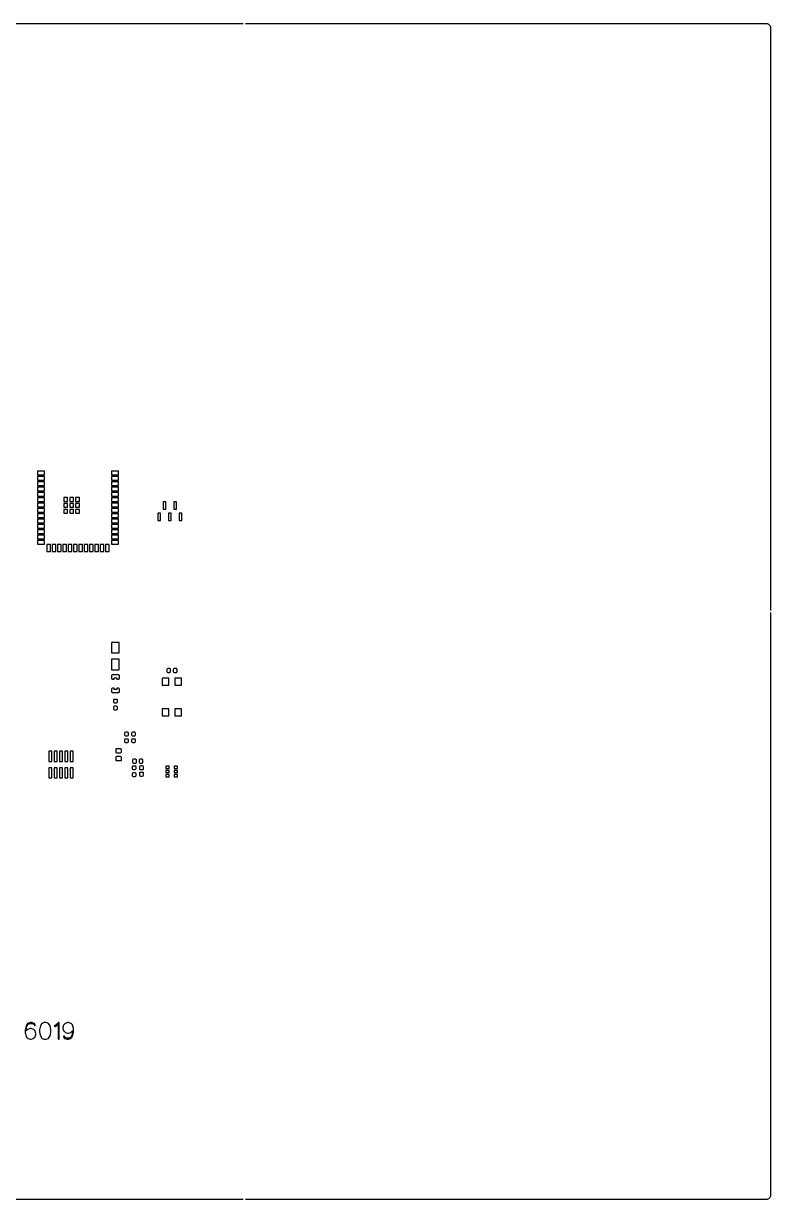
# Model space of a CAD drawing. Extents: x -190 to 190, y -140 to 140.
# Drawn here: x 12 to 190, y -140 to 140 of the extents above; entities that cross this region are included whole.
import ezdxf

# ---------------------------------------------------------------- set-up
doc = ezdxf.new("R2010")
doc.units = 0
doc.header["$MEASUREMENT"] = 0
doc.layers.get('0').update_dxf_attribs({"linetype": 'CONTINUOUS'})

msp = doc.modelspace()

# ---------------------------------------------------------------- linework, layer by layer
for points in [[(64.875, 140), (189, 140), (189, 140, -0.414214), (190, 139), (190, 139), (190, 0.25)], [(190, -0.25), (190, -139), (190, -139, -0.414214), (189, -140), (189, -140), (64.875, -140)], [(47.033003, -13.779, 0.414843), (46.808003, -13.554), (46.808003, -13.554), (46.361001, -13.554), (46.361001, -13.554, 0.413559), (46.136001, -13.779), (46.136001, -13.779), (46.136001, -14.277), (46.136001, -14.277, 0.413585), (46.361001, -14.502), (46.361001, -14.502), (46.808003, -14.502), (46.808003, -14.502, 0.414869), (47.033003, -14.277), (47.033003, -14.277), (47.033003, -13.779)], [(48.583003, -13.779, 0.41485), (48.358003, -13.554), (48.358003, -13.554), (47.911001, -13.554), (47.911001, -13.554, 0.413553), (47.686001, -13.779), (47.686001, -13.779), (47.686001, -14.277), (47.686001, -14.277, 0.413578), (47.911001, -14.502), (47.911001, -14.502), (48.358003, -14.502), (48.358003, -14.502, 0.414875), (48.583003, -14.277), (48.583003, -14.277), (48.583003, -13.779)], [(34.858, -15.332001, 0.414214), (34.607998, -15.082), (34.607998, -15.082), (33.209998, -15.082), (33.209998, -15.082, 0.414214), (32.960002, -15.332001), (32.960002, -15.332001), (32.960002, -15.88), (32.960002, -15.88, 0.414214), (33.209998, -16.13), (33.209998, -16.13), (33.592998, -16.13), (33.592998, -16.13), (33.592998, -15.781), (33.592998, -15.781), (34.224998, -15.781), (34.224998, -15.781), (34.224998, -16.13), (34.224998, -16.13), (34.607998, -16.13), (34.607998, -16.13, 0.414214), (34.858, -15.88), (34.858, -15.88), (34.858, -15.332001)], [(34.858, -18.482, 0.414211), (34.607998, -18.232), (34.607998, -18.232), (34.224998, -18.232), (34.224998, -18.232), (34.224998, -18.581), (34.224998, -18.581), (33.592998, -18.581), (33.592998, -18.581), (33.592998, -18.232), (33.592998, -18.232), (33.209998, -18.232), (33.209998, -18.232, 0.414211), (32.960002, -18.482), (32.960002, -18.482), (32.960002, -19.029999), (32.960002, -19.029999, 0.414214), (33.209998, -19.28), (33.209998, -19.28), (34.607998, -19.28), (34.607998, -19.28, 0.414214), (34.858, -19.029999), (34.858, -19.029999), (34.858, -18.482)], [(34.373999, -21.137, 0.414046), (34.168999, -20.932), (34.168999, -20.932), (33.628999, -20.932), (33.628999, -20.932, 0.41403), (33.425, -21.137), (33.425, -21.137), (33.425, -21.548999), (33.425, -21.548999, 0.41403), (33.628999, -21.754001), (33.628999, -21.754001), (34.168999, -21.754001), (34.168999, -21.754001, 0.414046), (34.373999, -21.548999), (34.373999, -21.548999), (34.373999, -21.137)], [(34.373999, -22.763, 0.414049), (34.168999, -22.558), (34.168999, -22.558), (33.628999, -22.558), (33.628999, -22.558, 0.414033), (33.425, -22.763), (33.425, -22.763), (33.425, -23.175), (33.425, -23.175, 0.41403), (33.628999, -23.38), (33.628999, -23.38), (34.168999, -23.38), (34.168999, -23.38, 0.414046), (34.373999, -23.175), (34.373999, -23.175), (34.373999, -22.763)], [(37.021001, -28.948, 0.414047), (36.817, -28.743), (36.817, -28.743), (36.277, -28.743), (36.277, -28.743, 0.414049), (36.072002, -28.948), (36.072002, -28.948), (36.072002, -29.36), (36.072002, -29.36, 0.414028), (36.277, -29.565), (36.277, -29.565), (36.817, -29.565), (36.817, -29.565, 0.414026), (37.021001, -29.36), (37.021001, -29.36), (37.021001, -28.948)], [(37.021001, -30.573999, 0.414047), (36.817, -30.369001), (36.817, -30.369001), (36.277, -30.369001), (36.277, -30.369001, 0.414049), (36.072002, -30.573999), (36.072002, -30.573999), (36.072002, -30.986001), (36.072002, -30.986001, 0.414028), (36.277, -31.191001), (36.277, -31.191001), (36.817, -31.191001), (36.817, -31.191001, 0.414026), (37.021001, -30.986001), (37.021001, -30.986001), (37.021001, -30.573999)], [(38.692002, -28.948, 0.414042), (38.487, -28.743), (38.487, -28.743), (37.947, -28.743), (37.947, -28.743, 0.414047), (37.742998, -28.948), (37.742998, -28.948), (37.742998, -29.36), (37.742998, -29.36, 0.414026), (37.947, -29.565), (37.947, -29.565), (38.487, -29.565), (38.487, -29.565, 0.414021), (38.692002, -29.36), (38.692002, -29.36), (38.692002, -28.948)], [(38.692002, -30.573999, 0.414042), (38.487, -30.369001), (38.487, -30.369001), (37.947, -30.369001), (37.947, -30.369001, 0.414047), (37.742998, -30.573999), (37.742998, -30.573999), (37.742998, -30.986001), (37.742998, -30.986001, 0.414026), (37.947, -31.191001), (37.947, -31.191001), (38.487, -31.191001), (38.487, -31.191001, 0.414021), (38.692002, -30.986001), (38.692002, -30.986001), (38.692002, -30.573999)], [(35.360999, -32.915, 0.414821), (35.117, -32.671001), (35.117, -32.671001), (34.207002, -32.671001), (34.207002, -32.671001, 0.414812), (33.962998, -32.915), (33.962998, -32.915), (33.962998, -33.397998), (33.962998, -33.397998, 0.413613), (34.207002, -33.642002), (34.207002, -33.642002), (35.117, -33.642002), (35.117, -33.642002, 0.413622), (35.360999, -33.397998), (35.360999, -33.397998), (35.360999, -32.915)], [(35.360999, -34.788999, 0.413619), (35.117, -34.545), (35.117, -34.545), (34.207002, -34.545), (34.207002, -34.545, 0.41361), (33.962998, -34.788999), (33.962998, -34.788999), (33.962998, -35.272), (33.962998, -35.272, 0.414815), (34.207002, -35.516001), (34.207002, -35.516001), (35.117, -35.516001), (35.117, -35.516001, 0.414824), (35.360999, -35.272), (35.360999, -35.272), (35.360999, -34.788999)], [(38.904998, -35.369001, 0.414856), (38.679998, -35.144001), (38.679998, -35.144001), (38.233, -35.144001), (38.233, -35.144001, 0.413569), (38.008, -35.369001), (38.008, -35.369001), (38.008, -35.866997), (38.008, -35.866997, 0.413582), (38.233, -36.091997), (38.233, -36.091997), (38.679998, -36.091997), (38.679998, -36.091997, 0.414869), (38.904998, -35.866997), (38.904998, -35.866997), (38.904998, -35.369001)], [(40.454998, -35.369001, 0.414862), (40.229998, -35.144001), (40.229998, -35.144001), (39.783, -35.144001), (39.783, -35.144001, 0.413566), (39.558, -35.369001), (39.558, -35.369001), (39.558, -35.866997), (39.558, -35.866997, 0.413578), (39.783, -36.091997), (39.783, -36.091997), (40.229998, -36.091997), (40.229998, -36.091997, 0.414875), (40.454998, -35.866997), (40.454998, -35.866997), (40.454998, -35.369001)], [(38.848, -37.009001, 0.414046), (38.642998, -36.803999), (38.642998, -36.803999), (38.103, -36.803999), (38.103, -36.803999, 0.41404), (37.898999, -37.009001), (37.898999, -37.009001), (37.898999, -37.420999), (37.898999, -37.420999, 0.414047), (38.103, -37.625999), (38.103, -37.625999), (38.642998, -37.625999), (38.642998, -37.625999, 0.414053), (38.848, -37.420999), (38.848, -37.420999), (38.848, -37.009001)], [(38.848, -38.635, 0.414046), (38.642998, -38.430002), (38.642998, -38.430002), (38.103, -38.430002), (38.103, -38.430002, 0.41404), (37.898999, -38.635), (37.898999, -38.635), (37.898999, -39.047), (37.898999, -39.047, 0.414044), (38.103, -39.251997), (38.103, -39.251997), (38.642998, -39.251997), (38.642998, -39.251997, 0.414049), (38.848, -39.047), (38.848, -39.047), (38.848, -38.635)], [(40.587, -36.979001, 0.413588), (40.362, -36.754001), (40.362, -36.754001), (39.863999, -36.754001), (39.863999, -36.754001, 0.41355), (39.638999, -36.979001), (39.638999, -36.979001), (39.638999, -37.425999), (39.638999, -37.425999, 0.414843), (39.863999, -37.650999), (39.863999, -37.650999), (40.362, -37.650999), (40.362, -37.650999, 0.414882), (40.587, -37.425999), (40.587, -37.425999), (40.587, -36.979001)], [(40.587, -38.53, 0.414885), (40.362, -38.305), (40.362, -38.305), (39.863999, -38.305), (39.863999, -38.305, 0.414846), (39.638999, -38.53), (39.638999, -38.53), (39.638999, -38.977002), (39.638999, -38.977002, 0.413544), (39.863999, -39.202002), (39.863999, -39.202002), (40.362, -39.202002), (40.362, -39.202002, 0.413582), (40.587, -38.977002), (40.587, -38.977002), (40.587, -38.53)], [(13.99, -97.88), (13.57, -97.88), (13.57, -97.88), (13.04, -98.06), (13.04, -98.06, 0.200975), (12.98, -98.11), (12.98, -98.11), (12.63, -98.64), (12.63, -98.64, 0.090352), (12.61, -98.67), (12.61, -98.67), (12.43, -99.57), (12.43, -99.57, 0.048789), (12.43, -99.59), (12.43, -99.59), (12.43, -100.48), (12.43, -100.48, 0.080056), (12.44, -100.51), (12.44, -100.51), (12.61, -101.22), (12.61, -101.22, 0.126217), (12.64, -101.26), (12.64, -101.26), (13, -101.62), (13, -101.62, 0.127171), (13.04, -101.65), (13.04, -101.65), (13.57, -101.82), (13.57, -101.82, 0.057024), (13.59, -101.83), (13.59, -101.83), (13.78, -101.83), (13.78, -101.83, 0.081933), (13.81, -101.82), (13.81, -101.82), (14.35, -101.65), (14.35, -101.65, 0.124589), (14.39, -101.62), (14.39, -101.62), (14.75, -101.26), (14.75, -101.26, 0.114177), (14.77, -101.22), (14.77, -101.22), (14.95, -100.69), (14.95, -100.69, 0.075747), (14.95, -100.66), (14.95, -100.66), (14.95, -100.48), (14.95, -100.48, 0.07599), (14.95, -100.45), (14.95, -100.45), (14.77, -99.91), (14.77, -99.91, 0.127412), (14.74, -99.87), (14.74, -99.87), (14.39, -99.52), (14.39, -99.52, 0.150729), (14.34, -99.49), (14.34, -99.49), (13.81, -99.31), (13.81, -99.31), (13.57, -99.31), (13.57, -99.31), (13.04, -99.49), (13.04, -99.49, 0.129406), (13, -99.52), (13, -99.52), (12.64, -99.87), (12.64, -99.87), (12.63, -99.87), (12.63, -99.87), (12.63, -99.59), (12.63, -99.59), (12.81, -98.73), (12.81, -98.73), (13.13, -98.24), (13.13, -98.24), (13.62, -98.08), (13.62, -98.08), (13.94, -98.08), (13.94, -98.08), (14.43, -98.24), (14.43, -98.24), (14.59, -98.56), (14.59, -98.56, 1), (14.76, -98.47), (14.76, -98.47), (14.58, -98.11), (14.58, -98.11, 0.182213), (14.53, -98.06), (14.53, -98.06), (13.99, -97.88)], [(17.39, -97.88), (16.96, -97.88), (16.96, -97.88), (16.43, -98.06), (16.43, -98.06, 0.162343), (16.38, -98.1), (16.38, -98.1), (16.02, -98.64), (16.02, -98.64, 0.081598), (16.01, -98.67), (16.01, -98.67), (15.83, -99.57), (15.83, -99.57, 0.055643), (15.82, -99.59), (15.82, -99.59), (15.82, -100.12), (15.82, -100.12, 0.055599), (15.83, -100.14), (15.83, -100.14), (16.01, -101.03), (16.01, -101.03, 0.107624), (16.02, -101.07), (16.02, -101.07), (16.38, -101.61), (16.38, -101.61, 0.161045), (16.43, -101.65), (16.43, -101.65), (16.96, -101.82), (16.96, -101.82, 0.105812), (17, -101.83), (17, -101.83), (17.35, -101.83), (17.35, -101.83, 0.082047), (17.38, -101.82), (17.38, -101.82), (17.39, -101.82), (17.39, -101.82), (17.92, -101.65), (17.92, -101.65, 0.21932), (17.98, -101.59), (17.98, -101.59), (18.33, -101.07), (18.33, -101.07, 0.106599), (18.34, -101.03), (18.34, -101.03), (18.35, -101.03), (18.35, -101.03), (18.52, -100.14), (18.52, -100.14, 0.0556), (18.53, -100.12), (18.53, -100.12), (18.53, -99.59), (18.53, -99.59, 0.078054), (18.52, -99.56), (18.52, -99.56), (18.34, -98.67), (18.34, -98.67, 0.116314), (18.32, -98.63), (18.32, -98.63), (17.97, -98.1), (17.97, -98.1, 0.162343), (17.92, -98.06), (17.92, -98.06), (17.39, -97.88)], [(20.49, -97.98, 0.665609), (20.32, -97.91), (20.32, -97.91), (19.79, -98.43), (19.79, -98.43), (19.45, -98.6), (19.45, -98.6, 1.008911), (19.54, -98.78), (19.54, -98.78), (19.9, -98.6), (19.9, -98.6, 0.056735), (19.92, -98.59), (19.92, -98.59), (20.29, -98.22), (20.29, -98.22), (20.29, -101.73), (20.29, -101.73, 1), (20.49, -101.73), (20.49, -101.73), (20.49, -97.98)], [(22.74, -97.88), (22.5, -97.88), (22.5, -97.88), (21.97, -98.06), (21.97, -98.06, 0.129593), (21.93, -98.09), (21.93, -98.09), (21.57, -98.44), (21.57, -98.44, 0.122637), (21.54, -98.48), (21.54, -98.48), (21.37, -99.02), (21.37, -99.02, 0.080726), (21.36, -99.05), (21.36, -99.05), (21.36, -99.23), (21.36, -99.23, 0.08086), (21.37, -99.26), (21.37, -99.26), (21.54, -99.79), (21.54, -99.79, 0.145944), (21.57, -99.84), (21.57, -99.84), (21.92, -100.19), (21.92, -100.19, 0.122967), (21.96, -100.22), (21.96, -100.22), (22.5, -100.4), (22.5, -100.4), (22.74, -100.4), (22.74, -100.4), (23.27, -100.22), (23.27, -100.22), (23.28, -100.22), (23.28, -100.22, 0.124304), (23.32, -100.19), (23.32, -100.19), (23.67, -99.84), (23.67, -99.84), (23.68, -99.84), (23.68, -99.84), (23.68, -100.11), (23.68, -100.11), (23.51, -100.97), (23.51, -100.97), (23.51, -100.98), (23.51, -100.98), (23.18, -101.47), (23.18, -101.47), (22.69, -101.63), (22.69, -101.63), (22.37, -101.63), (22.37, -101.63), (21.89, -101.47), (21.89, -101.47), (21.73, -101.15), (21.73, -101.15, 1.013381), (21.55, -101.24), (21.55, -101.24), (21.72, -101.59), (21.72, -101.59, 0.233275), (21.79, -101.65), (21.79, -101.65), (22.32, -101.82), (22.32, -101.82, 0.081243), (22.35, -101.83), (22.35, -101.83), (22.71, -101.83), (22.71, -101.83, 0.08181), (22.74, -101.82), (22.74, -101.82), (23.28, -101.65), (23.28, -101.65, 0.158285), (23.33, -101.61), (23.33, -101.61), (23.68, -101.08), (23.68, -101.08), (23.68, -101.07), (23.68, -101.07, 0.117596), (23.7, -101.03), (23.7, -101.03), (23.88, -100.14), (23.88, -100.14, 0.050722), (23.88, -100.12), (23.88, -100.12), (23.88, -99.23), (23.88, -99.23, 0.099074), (23.88, -99.19), (23.88, -99.19), (23.7, -98.5), (23.7, -98.5, 0.173888), (23.67, -98.44), (23.67, -98.44), (23.32, -98.09), (23.32, -98.09, 0.124304), (23.28, -98.06), (23.28, -98.06), (22.74, -97.88)]]:
    msp.add_lwpolyline(points, format="xyb")
for points in [[(-64.375, 140), (0.25, 140), (0.25, 140), (64.375, 140)], [(16.964, 33.43), (15.314, 33.43), (15.314, 33.43), (15.314, 32.529998), (15.314, 32.529998), (16.964, 32.529998), (16.964, 32.529998), (16.964, 33.43)], [(16.964, 32.16), (15.314, 32.16), (15.314, 32.16), (15.314, 31.259998), (15.314, 31.259998), (16.964, 31.259998), (16.964, 31.259998), (16.964, 32.16)], [(16.964, 30.89), (15.314, 30.89), (15.314, 30.89), (15.314, 29.99), (15.314, 29.99), (16.964, 29.99), (16.964, 29.99), (16.964, 30.89)], [(34.614001, 33.43), (32.963999, 33.43), (32.963999, 33.43), (32.963999, 32.529998), (32.963999, 32.529998), (34.614001, 32.529998), (34.614001, 32.529998), (34.614001, 33.43)], [(34.614001, 32.16), (32.963999, 32.16), (32.963999, 32.16), (32.963999, 31.259998), (32.963999, 31.259998), (34.614001, 31.259998), (34.614001, 31.259998), (34.614001, 32.16)], [(34.614001, 30.89), (32.963999, 30.89), (32.963999, 30.89), (32.963999, 29.99), (32.963999, 29.99), (34.614001, 29.99), (34.614001, 29.99), (34.614001, 30.89)], [(16.964, 29.62), (15.314, 29.62), (15.314, 29.62), (15.314, 28.72), (15.314, 28.72), (16.964, 28.72), (16.964, 28.72), (16.964, 29.62)], [(16.964, 28.35), (15.314, 28.35), (15.314, 28.35), (15.314, 27.45), (15.314, 27.45), (16.964, 27.45), (16.964, 27.45), (16.964, 28.35)], [(34.614001, 29.62), (32.963999, 29.62), (32.963999, 29.62), (32.963999, 28.72), (32.963999, 28.72), (34.614001, 28.72), (34.614001, 28.72), (34.614001, 29.62)], [(34.614001, 28.35), (32.963999, 28.35), (32.963999, 28.35), (32.963999, 27.45), (32.963999, 27.45), (34.614001, 27.45), (34.614001, 27.45), (34.614001, 28.35)], [(16.964, 27.08), (15.314, 27.08), (15.314, 27.08), (15.314, 26.18), (15.314, 26.18), (16.964, 26.18), (16.964, 26.18), (16.964, 27.08)], [(16.964, 25.81), (15.314, 25.81), (15.314, 25.81), (15.314, 24.91), (15.314, 24.91), (16.964, 24.91), (16.964, 24.91), (16.964, 25.81)], [(22.514001, 27.11), (21.613999, 27.11), (21.613999, 27.11), (21.613999, 26.21), (21.613999, 26.21), (22.514001, 26.21), (22.514001, 26.21), (22.514001, 27.11)], [(22.514001, 25.71), (21.613999, 25.71), (21.613999, 25.71), (21.613999, 24.81), (21.613999, 24.81), (22.514001, 24.81), (22.514001, 24.81), (22.514001, 25.71)], [(23.913999, 27.11), (23.013999, 27.11), (23.013999, 27.11), (23.013999, 26.21), (23.013999, 26.21), (23.913999, 26.21), (23.913999, 26.21), (23.913999, 27.11)], [(23.913999, 25.71), (23.013999, 25.71), (23.013999, 25.71), (23.013999, 24.81), (23.013999, 24.81), (23.913999, 24.81), (23.913999, 24.81), (23.913999, 25.71)], [(25.313999, 27.11), (24.413999, 27.11), (24.413999, 27.11), (24.413999, 26.21), (24.413999, 26.21), (25.313999, 26.21), (25.313999, 26.21), (25.313999, 27.11)], [(25.313999, 25.71), (24.413999, 25.71), (24.413999, 25.71), (24.413999, 24.81), (24.413999, 24.81), (25.313999, 24.81), (25.313999, 24.81), (25.313999, 25.71)], [(34.614001, 27.08), (32.963999, 27.08), (32.963999, 27.08), (32.963999, 26.18), (32.963999, 26.18), (34.614001, 26.18), (34.614001, 26.18), (34.614001, 27.08)], [(34.614001, 25.81), (32.963999, 25.81), (32.963999, 25.81), (32.963999, 24.91), (32.963999, 24.91), (34.614001, 24.91), (34.614001, 24.91), (34.614001, 25.81)], [(45.945, 26.138), (45.295, 26.138), (45.295, 26.138), (45.295, 24.338), (45.295, 24.338), (45.945, 24.338), (45.945, 24.338), (45.945, 26.138)], [(48.485, 26.138), (47.835, 26.138), (47.835, 26.138), (47.835, 24.338), (47.835, 24.338), (48.485, 24.338), (48.485, 24.338), (48.485, 26.138)], [(16.964, 24.54), (15.314, 24.54), (15.314, 24.54), (15.314, 23.64), (15.314, 23.64), (16.964, 23.64), (16.964, 23.64), (16.964, 24.54)], [(16.964, 23.27), (15.314, 23.27), (15.314, 23.27), (15.314, 22.37), (15.314, 22.37), (16.964, 22.37), (16.964, 22.37), (16.964, 23.27)], [(22.514001, 24.31), (21.613999, 24.31), (21.613999, 24.31), (21.613999, 23.41), (21.613999, 23.41), (22.514001, 23.41), (22.514001, 23.41), (22.514001, 24.31)], [(23.913999, 24.31), (23.013999, 24.31), (23.013999, 24.31), (23.013999, 23.41), (23.013999, 23.41), (23.913999, 23.41), (23.913999, 23.41), (23.913999, 24.31)], [(25.313999, 24.31), (24.413999, 24.31), (24.413999, 24.31), (24.413999, 23.41), (24.413999, 23.41), (25.313999, 23.41), (25.313999, 23.41), (25.313999, 24.31)], [(34.614001, 24.54), (32.963999, 24.54), (32.963999, 24.54), (32.963999, 23.64), (32.963999, 23.64), (34.614001, 23.64), (34.614001, 23.64), (34.614001, 24.54)], [(34.614001, 23.27), (32.963999, 23.27), (32.963999, 23.27), (32.963999, 22.37), (32.963999, 22.37), (34.614001, 22.37), (34.614001, 22.37), (34.614001, 23.27)], [(44.675, 23.437998), (44.025, 23.437998), (44.025, 23.437998), (44.025, 21.638), (44.025, 21.638), (44.675, 21.638), (44.675, 21.638), (44.675, 23.437998)], [(47.215, 23.437998), (46.565, 23.437998), (46.565, 23.437998), (46.565, 21.638), (46.565, 21.638), (47.215, 21.638), (47.215, 21.638), (47.215, 23.437998)], [(49.755, 23.437998), (49.105, 23.437998), (49.105, 23.437998), (49.105, 21.638), (49.105, 21.638), (49.755, 21.638), (49.755, 21.638), (49.755, 23.437998)], [(16.964, 22), (15.314, 22), (15.314, 22), (15.314, 21.1), (15.314, 21.1), (16.964, 21.1), (16.964, 21.1), (16.964, 22)], [(16.964, 20.73), (15.314, 20.73), (15.314, 20.73), (15.314, 19.83), (15.314, 19.83), (16.964, 19.83), (16.964, 19.83), (16.964, 20.73)], [(34.614001, 22), (32.963999, 22), (32.963999, 22), (32.963999, 21.1), (32.963999, 21.1), (34.614001, 21.1), (34.614001, 21.1), (34.614001, 22)], [(34.614001, 20.73), (32.963999, 20.73), (32.963999, 20.73), (32.963999, 19.83), (32.963999, 19.83), (34.614001, 19.83), (34.614001, 19.83), (34.614001, 20.73)], [(16.964, 19.46), (15.314, 19.46), (15.314, 19.46), (15.314, 18.56), (15.314, 18.56), (16.964, 18.56), (16.964, 18.56), (16.964, 19.46)], [(16.964, 18.19), (15.314, 18.19), (15.314, 18.19), (15.314, 17.29), (15.314, 17.29), (16.964, 17.29), (16.964, 17.29), (16.964, 18.19)], [(16.964, 16.92), (15.314, 16.92), (15.314, 16.92), (15.314, 16.02), (15.314, 16.02), (16.964, 16.02), (16.964, 16.02), (16.964, 16.92)], [(34.614001, 19.46), (32.963999, 19.46), (32.963999, 19.46), (32.963999, 18.56), (32.963999, 18.56), (34.614001, 18.56), (34.614001, 18.56), (34.614001, 19.46)], [(34.614001, 18.19), (32.963999, 18.19), (32.963999, 18.19), (32.963999, 17.29), (32.963999, 17.29), (34.614001, 17.29), (34.614001, 17.29), (34.614001, 18.19)], [(34.614001, 16.92), (32.963999, 16.92), (32.963999, 16.92), (32.963999, 16.02), (32.963999, 16.02), (34.614001, 16.02), (34.614001, 16.02), (34.614001, 16.92)], [(18.429, 15.969999), (17.528999, 15.969999), (17.528999, 15.969999), (17.528999, 14.32), (17.528999, 14.32), (18.429, 14.32), (18.429, 14.32), (18.429, 15.969999)], [(19.699, 15.969999), (18.798999, 15.969999), (18.798999, 15.969999), (18.798999, 14.32), (18.798999, 14.32), (19.699, 14.32), (19.699, 14.32), (19.699, 15.969999)], [(20.968999, 15.969999), (20.068999, 15.969999), (20.068999, 15.969999), (20.068999, 14.32), (20.068999, 14.32), (20.968999, 14.32), (20.968999, 14.32), (20.968999, 15.969999)], [(22.238999, 15.969999), (21.338999, 15.969999), (21.338999, 15.969999), (21.338999, 14.32), (21.338999, 14.32), (22.238999, 14.32), (22.238999, 14.32), (22.238999, 15.969999)], [(23.508999, 15.969999), (22.608999, 15.969999), (22.608999, 15.969999), (22.608999, 14.32), (22.608999, 14.32), (23.508999, 14.32), (23.508999, 14.32), (23.508999, 15.969999)], [(24.778999, 15.969999), (23.878999, 15.969999), (23.878999, 15.969999), (23.878999, 14.32), (23.878999, 14.32), (24.778999, 14.32), (24.778999, 14.32), (24.778999, 15.969999)], [(26.048999, 15.969999), (25.149001, 15.969999), (25.149001, 15.969999), (25.149001, 14.32), (25.149001, 14.32), (26.048999, 14.32), (26.048999, 14.32), (26.048999, 15.969999)], [(27.318999, 15.969999), (26.419001, 15.969999), (26.419001, 15.969999), (26.419001, 14.32), (26.419001, 14.32), (27.318999, 14.32), (27.318999, 14.32), (27.318999, 15.969999)], [(28.588999, 15.969999), (27.689001, 15.969999), (27.689001, 15.969999), (27.689001, 14.32), (27.689001, 14.32), (28.588999, 14.32), (28.588999, 14.32), (28.588999, 15.969999)], [(29.859001, 15.969999), (28.959001, 15.969999), (28.959001, 15.969999), (28.959001, 14.32), (28.959001, 14.32), (29.859001, 14.32), (29.859001, 14.32), (29.859001, 15.969999)], [(31.129001, 15.969999), (30.229001, 15.969999), (30.229001, 15.969999), (30.229001, 14.32), (30.229001, 14.32), (31.129001, 14.32), (31.129001, 14.32), (31.129001, 15.969999)], [(32.398999, 15.969999), (31.498999, 15.969999), (31.498999, 15.969999), (31.498999, 14.32), (31.498999, 14.32), (32.398999, 14.32), (32.398999, 14.32), (32.398999, 15.969999)], [(34.8, -7.351), (33, -7.351), (33, -7.351), (33, -9.851), (33, -9.851), (34.8, -9.851), (34.8, -9.851), (34.8, -7.351)], [(34.8, -11.351), (33, -11.351), (33, -11.351), (33, -13.851), (33, -13.851), (34.8, -13.851), (34.8, -13.851), (34.8, -11.351)], [(46.661997, -15.877999), (45.061997, -15.877999), (45.061997, -15.877999), (45.061997, -17.578), (45.061997, -17.578), (46.661997, -17.578), (46.661997, -17.578), (46.661997, -15.877999)], [(49.662002, -15.877999), (48.062002, -15.877999), (48.062002, -15.877999), (48.062002, -17.578), (48.062002, -17.578), (49.662002, -17.578), (49.662002, -17.578), (49.662002, -15.877999)], [(46.661997, -23.178), (45.061997, -23.178), (45.061997, -23.178), (45.061997, -24.878), (45.061997, -24.878), (46.661997, -24.878), (46.661997, -24.878), (46.661997, -23.178)], [(49.662002, -23.178), (48.062002, -23.178), (48.062002, -23.178), (48.062002, -24.878), (48.062002, -24.878), (49.662002, -24.878), (49.662002, -24.878), (49.662002, -23.178)], [(18.776, -33.289998), (18.036001, -33.289998), (18.036001, -33.289998), (18.036001, -35.689998), (18.036001, -35.689998), (18.776, -35.689998), (18.776, -35.689998), (18.776, -33.289998)], [(20.046, -33.289998), (19.306, -33.289998), (19.306, -33.289998), (19.306, -35.689998), (19.306, -35.689998), (20.046, -35.689998), (20.046, -35.689998), (20.046, -33.289998)], [(21.315999, -33.289998), (20.576001, -33.289998), (20.576001, -33.289998), (20.576001, -35.689998), (20.576001, -35.689998), (21.315999, -35.689998), (21.315999, -35.689998), (21.315999, -33.289998)], [(22.585999, -33.289998), (21.846001, -33.289998), (21.846001, -33.289998), (21.846001, -35.689998), (21.846001, -35.689998), (22.585999, -35.689998), (22.585999, -35.689998), (22.585999, -33.289998)], [(23.855999, -33.289998), (23.116001, -33.289998), (23.116001, -33.289998), (23.116001, -35.689998), (23.116001, -35.689998), (23.855999, -35.689998), (23.855999, -35.689998), (23.855999, -33.289998)], [(18.776, -37.190002), (18.036001, -37.190002), (18.036001, -37.190002), (18.036001, -39.59), (18.036001, -39.59), (18.776, -39.59), (18.776, -39.59), (18.776, -37.190002)], [(20.046, -37.190002), (19.306, -37.190002), (19.306, -37.190002), (19.306, -39.59), (19.306, -39.59), (20.046, -39.59), (20.046, -39.59), (20.046, -37.190002)], [(21.315999, -37.190002), (20.576001, -37.190002), (20.576001, -37.190002), (20.576001, -39.59), (20.576001, -39.59), (21.315999, -39.59), (21.315999, -39.59), (21.315999, -37.190002)], [(22.585999, -37.190002), (21.846001, -37.190002), (21.846001, -37.190002), (21.846001, -39.59), (21.846001, -39.59), (22.585999, -39.59), (22.585999, -39.59), (22.585999, -37.190002)], [(23.855999, -37.190002), (23.116001, -37.190002), (23.116001, -37.190002), (23.116001, -39.59), (23.116001, -39.59), (23.855999, -39.59), (23.855999, -39.59), (23.855999, -37.190002)], [(46.693999, -36.850002), (45.893999, -36.850002), (45.893999, -36.850002), (45.893999, -37.35), (45.893999, -37.35), (46.693999, -37.35), (46.693999, -37.35), (46.693999, -36.850002)], [(46.693999, -37.85), (45.893999, -37.85), (45.893999, -37.85), (45.893999, -38.35), (45.893999, -38.35), (46.693999, -38.35), (46.693999, -38.35), (46.693999, -37.85)], [(46.693999, -38.849998), (45.893999, -38.849998), (45.893999, -38.849998), (45.893999, -39.35), (45.893999, -39.35), (46.693999, -39.35), (46.693999, -39.35), (46.693999, -38.849998)], [(48.693999, -36.850002), (47.893999, -36.850002), (47.893999, -36.850002), (47.893999, -37.35), (47.893999, -37.35), (48.693999, -37.35), (48.693999, -37.35), (48.693999, -36.850002)], [(48.693999, -37.85), (47.893999, -37.85), (47.893999, -37.85), (47.893999, -38.35), (47.893999, -38.35), (48.693999, -38.35), (48.693999, -38.35), (48.693999, -37.85)], [(48.693999, -38.849998), (47.893999, -38.849998), (47.893999, -38.849998), (47.893999, -39.35), (47.893999, -39.35), (48.693999, -39.35), (48.693999, -39.35), (48.693999, -38.849998)], [(64.375, -140), (0.25, -140), (0.25, -140), (-64.375, -140)]]:
    msp.add_lwpolyline(points)

doc.saveas('drawing.dxf')
